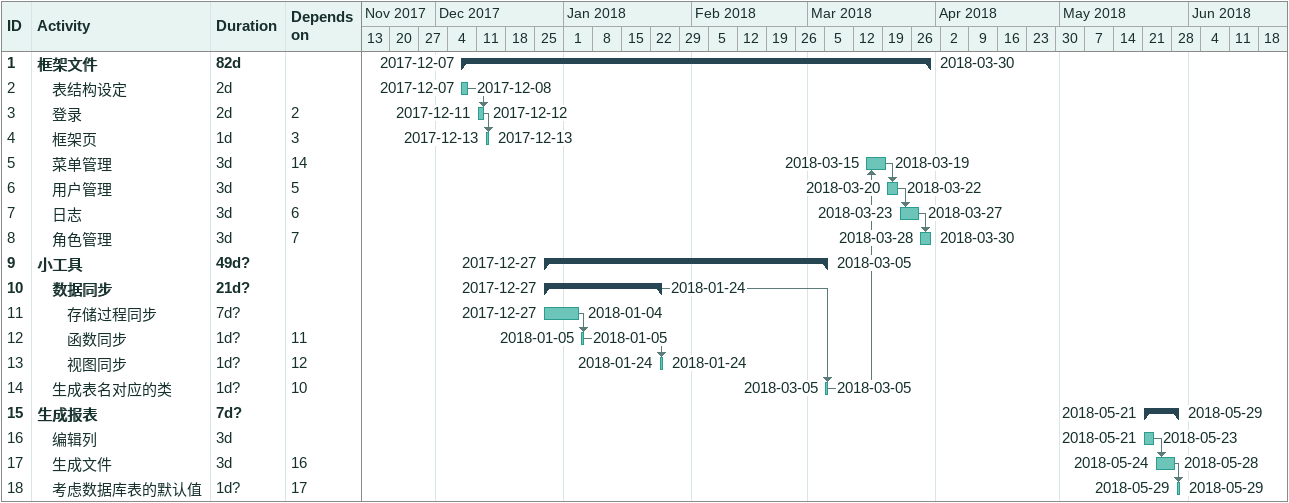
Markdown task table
| ID | Level | Task | Duration | Start | Finish | Predecessors |
|---|---|---|---|---|---|---|
| 1 | 1 | **框架文件** | 82d | 2017-12-07 | 2018-03-30 |  |
| 2 | 2 | 表结构设定 | 2d | 2017-12-07 | 2017-12-08 |  |
| 3 | 2 | 登录 | 2d | 2017-12-11 | 2017-12-12 | 2 |
| 4 | 2 | 框架页 | 1d | 2017-12-13 | 2017-12-13 | 3 |
| 5 | 2 | 菜单管理 | 3d | 2018-03-15 | 2018-03-19 | 14 |
| 6 | 2 | 用户管理 | 3d | 2018-03-20 | 2018-03-22 | 5 |
| 7 | 2 | 日志 | 3d | 2018-03-23 | 2018-03-27 | 6 |
| 8 | 2 | 角色管理 | 3d | 2018-03-28 | 2018-03-30 | 7 |
| 9 | 1 | **小工具** | 49d? | 2017-12-27 | 2018-03-05 |  |
| 10 | 2 | **数据同步** | 21d? | 2017-12-27 | 2018-01-24 |  |
| 11 | 3 | 存储过程同步 | 7d? | 2017-12-27 | 2018-01-04 |  |
| 12 | 3 | 函数同步 | 1d? | 2018-01-05 | 2018-01-05 | 11 |
| 13 | 3 | 视图同步 | 1d? | 2018-01-24 | 2018-01-24 | 12 |
| 14 | 2 | 生成表名对应的类 | 1d? | 2018-03-05 | 2018-03-05 | 10 |
| 15 | 1 | **生成报表** | 7d? | 2018-05-21 | 2018-05-29 |  |
| 16 | 2 | 编辑列 | 3d | 2018-05-21 | 2018-05-23 |  |
| 17 | 2 | 生成文件 | 3d | 2018-05-24 | 2018-05-28 | 16 |
| 18 | 2 | 考虑数据库表的默认值 | 1d? | 2018-05-29 | 2018-05-29 | 17 |
